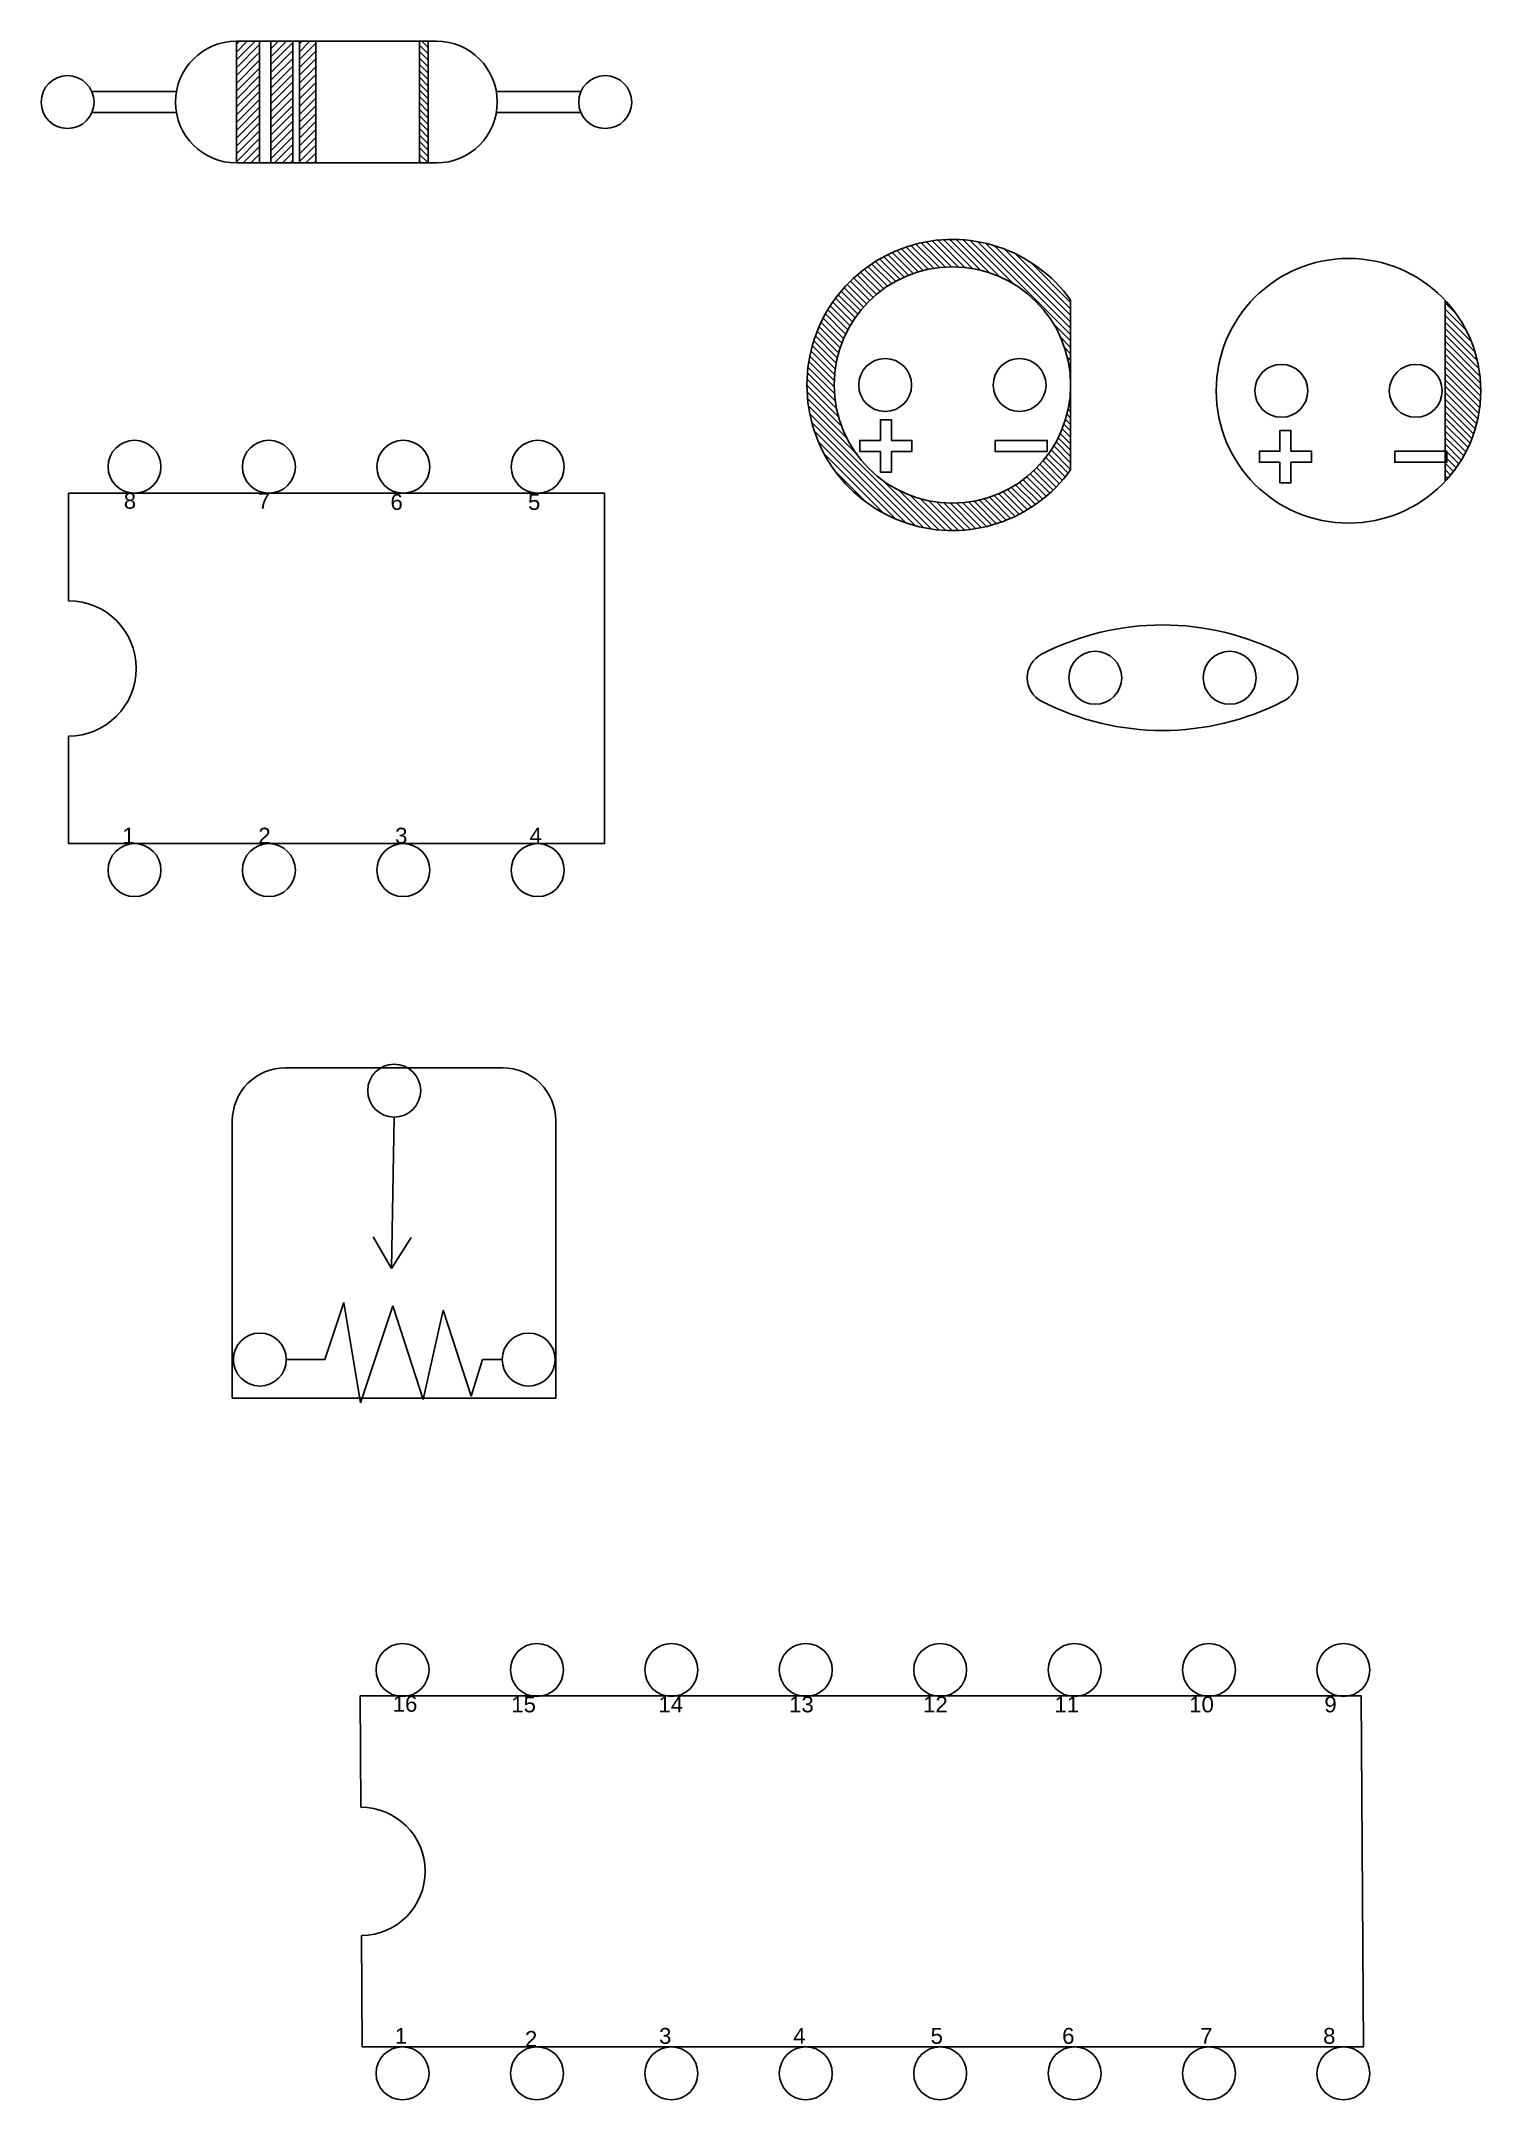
# Model space of a CAD drawing. Header units: millimetres. Extents: x 2711.1 to 2738.3, y 1641.3 to 1680.2.
import ezdxf

# ---------------------------------------------------------------- set-up
doc = ezdxf.new("R2010")
doc.units = ezdxf.units.MM
for name, color, linetype in [('Cap', 4, 'Continuous'), ('IC1', 170, 'Continuous'), ('IC2', 150, 'Continuous'), ('Res', 210, 'Continuous')]:
    doc.layers.add(name, color=color, linetype=linetype)
doc.layers.add('LED', color=7, linetype='Continuous', true_color=0xe65b05)
doc.styles.get("Standard").update_dxf_attribs({"font": 'arial.ttf'})

msp = doc.modelspace()

# ---------------------------------------------------------------- hatches: boundary and pattern name
at = {"layer": 'Cap'}
h = msp.add_hatch(dxfattribs=at)
h.set_pattern_fill('ANSI31', color=256, scale=0.027, angle=90)
h.set_pattern_definition([(135, (2385.29042, 1510.1353), (-0.060616729, -0.060616729), [])])
h.paths.add_polyline_path([(2737.6, 1675.292), (2737.6, 1672.445), (2737.63, 1672.445), (2737.63, 1672.238), (2737.6, 1672.238), (2737.6, 1671.881, 0.189915), (2738.272, 1673.587, 0.189915)])
at = {"layer": 'LED'}
h = msp.add_hatch(dxfattribs=at)
h.set_pattern_fill('ANSI31', color=256, scale=0.027, angle=90)
h.set_pattern_definition([(135, (2387.50016, 1500.60868), (-0.060616729, -0.060616729), [])])
h.paths.add_polyline_path([(2730.52, 1672.093), (2730.52, 1673.697, -0.750828), (2726.4, 1672.5), (2726.383, 1672.5), (2726.383, 1672.527, -0.138689), (2726.052, 1673.697, -1), (2730.52, 1673.697), (2730.52, 1675.3, 3.108488)])
at = {"layer": 'Res'}
h = msp.add_hatch(dxfattribs=at)
h.set_pattern_fill('ANSI31', color=256, scale=0.033)
h.set_pattern_definition([(45, (2378.75226, 1512.4585), (-0.074087113, 0.074087113), [])])
h.paths.add_polyline_path([(2715.194, 1680.192), (2714.755, 1680.192), (2714.755, 1677.892), (2715.194, 1677.892)])
h.paths.add_polyline_path([(2715.821, 1680.192), (2715.406, 1680.192), (2715.406, 1677.892), (2715.821, 1677.892)])
h.paths.add_polyline_path([(2716.255, 1680.192), (2715.946, 1680.192), (2715.946, 1677.892), (2716.255, 1677.892)])
h = msp.add_hatch(dxfattribs=at)
h.set_pattern_fill('ANSI31', color=256, scale=0.027, angle=90)
h.set_pattern_definition([(135, (2378.752255, 1512.458495), (-0.060616729, -0.060616729), [])])
h.paths.add_polyline_path([(2718.379, 1680.192), (2718.215, 1680.192), (2718.215, 1677.892), (2718.379, 1677.892)])

# ---------------------------------------------------------------- linework, layer by layer
at = {"layer": 'Cap'}
msp.add_line((2737.6, 1675.292), (2737.6, 1671.881), dxfattribs=at)
for points in [[(2734.684, 1672.238), (2734.684, 1671.848), (2734.476, 1671.848), (2734.476, 1672.238), (2734.087, 1672.238), (2734.087, 1672.445), (2734.476, 1672.445), (2734.476, 1672.835), (2734.684, 1672.835), (2734.684, 1672.445), (2735.073, 1672.445), (2735.073, 1672.238)], [(2736.644, 1672.445), (2737.63, 1672.445), (2737.63, 1672.238), (2736.644, 1672.238)]]:
    msp.add_lwpolyline(points, close=True, dxfattribs=at)
for centre, radius in [((2735.772, 1673.587), 2.5), ((2734.502, 1673.587), 0.5), ((2737.042, 1673.587), 0.5), ((2730.986, 1668.167), 0.5), ((2733.526, 1668.167), 0.5)]:
    msp.add_circle(centre, radius, dxfattribs=at)
for centre, radius, start, end in [((2732.256, 1664.164), 5, 62.8282, 117.1718), ((2730.201, 1668.167), 0.5, 117.1718, 242.8282), ((2734.311, 1668.167), 0.5, 297.1718, 62.8282), ((2732.256, 1672.171), 5, 242.8282, 297.1718)]:
    msp.add_arc(centre, radius, start, end, dxfattribs=at)
at = {"layer": 'IC1'}
msp.add_lwpolyline([(2711.583, 1667.065), (2711.583, 1665.033), (2721.711, 1665.033), (2721.711, 1671.653), (2711.583, 1671.653), (2711.583, 1669.621)], dxfattribs=at)
for centre in [(2712.829, 1672.153), (2715.369, 1672.153), (2717.909, 1672.153), (2720.449, 1672.153), (2712.829, 1664.533), (2715.369, 1664.533), (2717.909, 1664.533), (2720.449, 1664.533)]:
    msp.add_circle(centre, 0.5, dxfattribs=at)
msp.add_arc((2711.583, 1668.343), 1.278, 270, 90, dxfattribs=at)
at = {"layer": 'IC2'}
msp.add_lwpolyline([(2717.119, 1644.407), (2717.132, 1642.303), (2736.052, 1642.303), (2736.012, 1648.934), (2717.092, 1648.934), (2717.104, 1646.83)], dxfattribs=at)
for centre in [(2717.895, 1649.423), (2720.435, 1649.423), (2722.975, 1649.423), (2725.515, 1649.423), (2728.055, 1649.423), (2730.595, 1649.423), (2733.135, 1649.423), (2735.675, 1649.423), (2717.895, 1641.803), (2720.435, 1641.803), (2722.975, 1641.803), (2725.515, 1641.803), (2728.055, 1641.803), (2730.595, 1641.803), (2733.135, 1641.803), (2735.675, 1641.803)]:
    msp.add_circle(centre, 0.5, dxfattribs=at)
msp.add_arc((2717.112, 1645.618), 1.211, 270.3457, 90.3457, dxfattribs=at)
at = {"layer": 'LED'}
msp.add_line((2730.52, 1675.3), (2730.52, 1672.093), dxfattribs=at)
for points in [[(2727.133, 1672.442), (2727.133, 1672.053), (2726.925, 1672.053), (2726.925, 1672.442), (2726.536, 1672.442), (2726.536, 1672.65), (2726.925, 1672.65), (2726.925, 1673.039), (2727.133, 1673.039), (2727.133, 1672.65), (2727.522, 1672.65), (2727.522, 1672.442)], [(2729.093, 1672.65), (2730.079, 1672.65), (2730.079, 1672.442), (2729.093, 1672.442)]]:
    msp.add_lwpolyline(points, close=True, dxfattribs=at)
for centre, radius in [((2728.286, 1673.697), 2.234), ((2727.016, 1673.697), 0.5), ((2729.556, 1673.697), 0.5)]:
    msp.add_circle(centre, radius, dxfattribs=at)
msp.add_arc((2728.286, 1673.697), 2.75, 35.666, 324.334, dxfattribs=at)
at = {"layer": 'Res'}
for p, q in [((2714.755, 1680.192), (2718.535, 1680.192)), ((2714.755, 1680.192), (2714.755, 1677.892)), ((2715.194, 1680.192), (2715.194, 1677.892)), ((2715.406, 1680.192), (2715.406, 1677.892)), ((2715.821, 1680.192), (2715.821, 1677.892)), ((2715.946, 1680.192), (2715.946, 1677.892)), ((2716.255, 1680.192), (2716.255, 1677.892)), ((2718.215, 1680.192), (2718.215, 1677.892)), ((2718.379, 1680.192), (2718.379, 1677.892)), ((2713.605, 1679.242), (2712.024, 1679.242)), ((2719.685, 1679.242), (2721.267, 1679.242)), ((2713.605, 1678.842), (2712.024, 1678.842)), ((2719.685, 1678.842), (2721.267, 1678.842)), ((2714.755, 1677.892), (2718.535, 1677.892)), ((2717.738, 1659.867), (2717.686, 1657.008)), ((2717.686, 1657.008), (2717.337, 1657.607)), ((2717.686, 1657.008), (2718.057, 1657.594)), ((2716.783, 1656.368), (2716.424, 1655.287)), ((2716.783, 1656.368), (2717.1, 1654.468)), ((2717.1, 1654.468), (2717.713, 1656.304)), ((2717.713, 1656.304), (2718.283, 1654.531)), ((2718.283, 1654.531), (2718.664, 1656.22)), ((2718.664, 1656.22), (2719.192, 1654.594)), ((2715.698, 1655.287), (2716.424, 1655.287)), ((2719.192, 1654.594), (2719.409, 1655.287)), ((2719.409, 1655.287), (2719.778, 1655.287))]:
    msp.add_line(p, q, dxfattribs=at)
msp.add_lwpolyline([(2714.678, 1654.556), (2720.79, 1654.556), (2720.79, 1659.798, 0.414214), (2719.79, 1660.798), (2715.678, 1660.798, 0.414214), (2714.678, 1659.798)], format="xyb", close=True, dxfattribs=at)
for centre in [(2711.565, 1679.042), (2721.725, 1679.042), (2717.738, 1660.367), (2715.198, 1655.287), (2720.278, 1655.287)]:
    msp.add_circle(centre, 0.5, dxfattribs=at)
for centre, start, end in [((2714.755, 1679.042), 90, 270), ((2718.535, 1679.042), 270, 90)]:
    msp.add_arc(centre, 1.15, start, end, dxfattribs=at)

# ---------------------------------------------------------------- texts
at = {"layer": 'IC1', "char_height": 0.3, "attachment_point": 1}
for s, width, insert in [('8', 0.42638, (2712.627, 1671.66)), ('7', 0.42638, (2715.16, 1671.66)), ('6', 0.42638, (2717.667, 1671.637)), ('5', 0.42638, (2720.266, 1671.637)), ('1', 0.42638, (2712.599, 1665.334)), ('2', 0.42638, (2715.169, 1665.334)), ('3', 0.42638, (2717.755, 1665.334)), ('4', 0.42638, (2720.294, 1665.334)), ('16', 0.42638, (2717.709, 1648.934)), ('15', 0.42638, (2719.95, 1648.923)), ('14', 0.42638, (2722.73, 1648.923)), ('13', 0.42638, (2725.199, 1648.923)), ('12', 0.42638, (2727.732, 1648.923)), ('11', 0.42638, (2730.214, 1648.923)), ('10', 0.42638, (2732.761, 1648.923)), ('9', 0.42638, (2735.315, 1648.923)), ('1', 0.42638, (2717.749, 1642.661)), ('2', 0.3, (2720.208, 1642.604)), ('3', 0.42638, (2722.743, 1642.661)), ('4', 0.42638, (2725.278, 1642.661)), ('5', 0.42638, (2727.874, 1642.661)), ('6', 0.42638, (2730.36, 1642.661)), ('7', 0.42638, (2732.968, 1642.661)), ('8', 0.42638, (2735.292, 1642.661))]:
    msp.add_mtext_dynamic_manual_height_columns(s, width=width, gutter_width=12.5, heights=[0], dxfattribs=dict(at, insert=insert))

doc.saveas('drawing.dxf')
